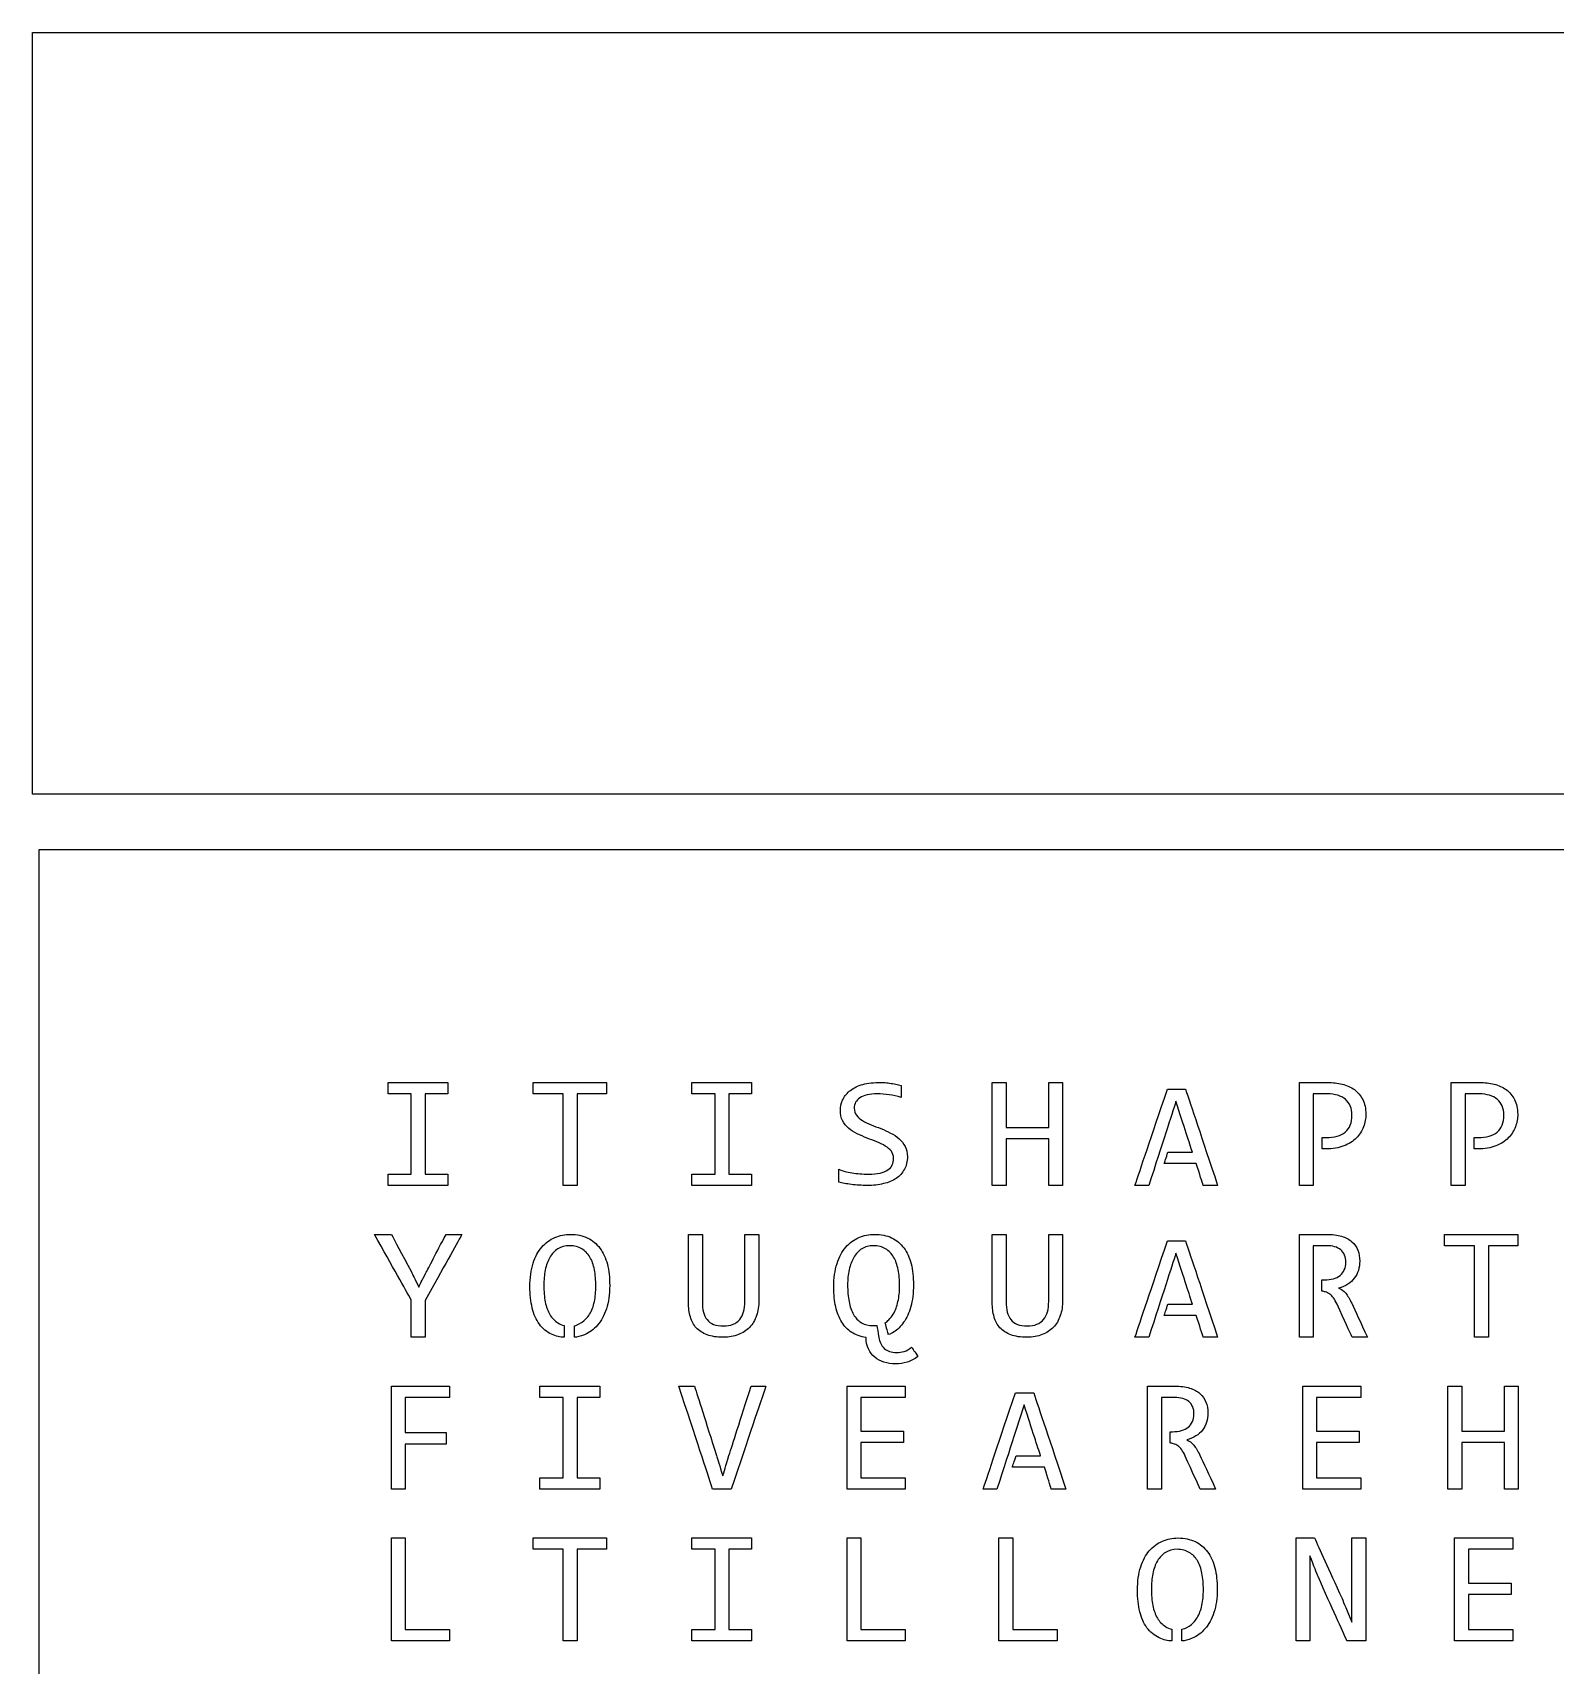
# Model space of a CAD drawing. Extents: x 0.02 to 5.97, y 0.02 to 2.27.
# Drawn here: x 0.023 to 1.065, y 1.153 to 2.27 of the extents above; entities that cross this region are included whole.
import ezdxf

# ---------------------------------------------------------------- set-up
doc = ezdxf.new("R2010")
doc.units = 0
doc.layers.get('0').update_dxf_attribs({"linetype": 'CONTINUOUS'})

msp = doc.modelspace()

# ---------------------------------------------------------------- linework, layer by layer
at = {"color": 7}
for points in [[(2.106286, 2.270326), (2.106286, 1.749493), (0.022952, 1.749493), (0.022952, 2.270326)], [(0.027177, 0.023694), (2.105317, 0.023694), (2.105317, 1.71121), (0.027177, 1.71121)]]:
    msp.add_lwpolyline(points, close=True, dxfattribs=at)
for points in [[(0.266059, 1.544356), (0.266059, 1.545634), (0.266059, 1.548225), (0.266059, 1.552129)], [(0.266059, 1.552129), (0.272902, 1.552129), (0.28654, 1.552129), (0.306973, 1.552129)], [(0.28197, 1.544356), (0.279342, 1.544356), (0.274038, 1.544356), (0.266059, 1.544356)], [(0.28197, 1.489481), (0.28197, 1.498663), (0.28197, 1.516954), (0.28197, 1.544356)], [(0.306973, 1.544356), (0.304345, 1.544356), (0.299171, 1.544356), (0.291453, 1.544356)], [(0.291453, 1.544356), (0.291453, 1.535198), (0.291453, 1.516907), (0.291453, 1.489481)], [(0.306973, 1.552129), (0.306973, 1.550875), (0.306973, 1.548284), (0.306973, 1.544356)], [(0.36542, 1.544356), (0.36542, 1.545657), (0.36542, 1.548249), (0.36542, 1.552129)], [(0.36542, 1.552129), (0.373731, 1.552129), (0.390399, 1.552129), (0.415426, 1.552129)], [(0.385877, 1.544356), (0.382491, 1.544356), (0.375672, 1.544356), (0.36542, 1.544356)], [(0.385877, 1.481708), (0.385877, 1.492143), (0.385877, 1.513026), (0.385877, 1.544356)], [(0.415426, 1.544356), (0.412087, 1.544356), (0.405399, 1.544356), (0.39536, 1.544356)], [(0.39536, 1.544356), (0.39536, 1.533944), (0.39536, 1.513062), (0.39536, 1.481708)], [(0.415426, 1.552129), (0.415426, 1.550828), (0.415426, 1.548237), (0.415426, 1.544356)], [(0.473873, 1.544356), (0.473873, 1.545634), (0.473873, 1.548225), (0.473873, 1.552129)], [(0.473873, 1.552129), (0.480716, 1.552129), (0.494354, 1.552129), (0.514787, 1.552129)], [(0.489784, 1.544356), (0.487156, 1.544356), (0.481852, 1.544356), (0.473873, 1.544356)], [(0.489784, 1.489481), (0.489784, 1.498663), (0.489784, 1.516954), (0.489784, 1.544356)], [(0.514787, 1.544356), (0.512159, 1.544356), (0.506985, 1.544356), (0.499267, 1.544356)], [(0.499267, 1.544356), (0.499267, 1.535198), (0.499267, 1.516907), (0.499267, 1.489481)], [(0.514787, 1.552129), (0.514787, 1.550875), (0.514787, 1.548284), (0.514787, 1.544356)], [(0.576999, 1.53999), (0.577993, 1.542309), (0.579521, 1.544356), (0.58158, 1.546131)], [(0.58158, 1.546131), (0.583711, 1.547953), (0.58641, 1.549396), (0.589678, 1.550461)], [(0.588826, 1.541729), (0.586268, 1.539978), (0.58499, 1.537588), (0.58499, 1.534559)], [(0.600901, 1.544356), (0.595408, 1.544356), (0.591383, 1.54348), (0.588826, 1.541729)], [(0.589678, 1.550461), (0.592922, 1.551573), (0.596816, 1.552129), (0.601362, 1.552129)], [(0.608785, 1.543824), (0.606086, 1.544179), (0.603458, 1.544356), (0.600901, 1.544356)], [(0.601362, 1.552129), (0.60257, 1.552129), (0.603848, 1.552129), (0.605198, 1.552129)], [(0.605198, 1.552129), (0.606524, 1.552129), (0.60785, 1.551976), (0.609176, 1.551668)], [(0.617024, 1.542013), (0.614325, 1.542794), (0.611579, 1.543398), (0.608785, 1.543824)], [(0.609176, 1.551668), (0.610573, 1.551502), (0.61197, 1.551301), (0.613366, 1.551064)], [(0.613366, 1.551064), (0.614692, 1.550757), (0.615912, 1.550449), (0.617024, 1.550142)], [(0.617024, 1.550142), (0.617024, 1.54832), (0.617024, 1.54561), (0.617024, 1.542013)], [(0.679414, 1.481708), (0.679414, 1.493421), (0.679414, 1.516895), (0.679414, 1.552129)], [(0.679414, 1.552129), (0.681001, 1.552129), (0.684162, 1.552129), (0.688897, 1.552129)], [(0.688897, 1.552129), (0.688897, 1.546971), (0.688897, 1.536689), (0.688897, 1.521284)], [(0.718055, 1.521284), (0.718055, 1.526443), (0.718055, 1.536725), (0.718055, 1.552129)], [(0.718055, 1.552129), (0.719617, 1.552129), (0.722778, 1.552129), (0.727537, 1.552129)], [(0.727537, 1.552129), (0.727537, 1.540416), (0.727537, 1.516942), (0.727537, 1.481708)], [(0.777035, 1.481708), (0.780729, 1.492711), (0.788116, 1.514671), (0.799197, 1.547586)], [(0.799197, 1.547586), (0.801327, 1.547586), (0.805483, 1.547586), (0.811662, 1.547586)], [(0.811662, 1.547586), (0.815356, 1.536606), (0.822672, 1.514647), (0.833611, 1.481708)], [(0.889501, 1.552129), (0.892745, 1.552129), (0.899244, 1.552129), (0.908999, 1.552129)], [(0.889501, 1.481708), (0.889501, 1.493398), (0.889501, 1.516871), (0.889501, 1.552129)], [(0.908715, 1.544356), (0.90656, 1.544356), (0.903317, 1.544356), (0.898984, 1.544356)], [(0.898984, 1.544356), (0.898984, 1.533992), (0.898984, 1.513109), (0.898984, 1.481708)], [(0.921003, 1.540665), (0.918067, 1.543126), (0.913971, 1.544356), (0.908715, 1.544356)], [(0.908999, 1.552129), (0.912385, 1.552129), (0.915664, 1.551763), (0.918837, 1.551029)], [(0.918837, 1.551029), (0.922033, 1.550248), (0.924791, 1.548994), (0.927112, 1.547267)], [(0.927112, 1.547267), (0.929527, 1.545492), (0.931433, 1.543232), (0.93283, 1.540487)], [(0.993408, 1.552129), (0.996652, 1.552129), (1.003151, 1.552129), (1.012906, 1.552129)], [(0.993408, 1.481708), (0.993408, 1.493398), (0.993408, 1.516871), (0.993408, 1.552129)], [(1.012622, 1.544356), (1.010467, 1.544356), (1.007224, 1.544356), (1.002891, 1.544356)], [(1.002891, 1.544356), (1.002891, 1.533992), (1.002891, 1.513109), (1.002891, 1.481708)], [(1.02491, 1.540665), (1.021974, 1.543126), (1.017878, 1.544356), (1.012622, 1.544356)], [(1.012906, 1.552129), (1.016292, 1.552129), (1.019571, 1.551763), (1.022744, 1.551029)], [(1.022744, 1.551029), (1.02594, 1.550248), (1.028698, 1.548994), (1.031019, 1.547267)], [(1.031019, 1.547267), (1.033434, 1.545492), (1.03534, 1.543232), (1.036737, 1.540487)], [(0.575507, 1.53314), (0.575507, 1.535459), (0.576005, 1.537742), (0.576999, 1.53999)], [(0.576999, 1.526076), (0.576005, 1.528064), (0.575507, 1.530418), (0.575507, 1.53314)], [(0.58499, 1.534559), (0.58499, 1.532666), (0.585523, 1.531057), (0.586588, 1.529732)], [(0.805057, 1.53928), (0.802002, 1.529697), (0.795823, 1.510506), (0.786518, 1.481708)], [(0.81635, 1.504425), (0.814504, 1.510246), (0.810739, 1.521864), (0.805057, 1.53928)], [(0.925478, 1.529874), (0.925478, 1.534559), (0.923986, 1.538156), (0.921003, 1.540665)], [(0.93283, 1.540487), (0.93425, 1.537742), (0.934961, 1.534418), (0.934961, 1.530513)], [(0.934961, 1.530513), (0.934961, 1.527532), (0.934428, 1.524633), (0.933362, 1.521817)], [(1.029385, 1.529874), (1.029385, 1.534559), (1.027893, 1.538156), (1.02491, 1.540665)], [(1.036737, 1.540487), (1.038157, 1.537742), (1.038868, 1.534418), (1.038868, 1.530513)], [(1.038868, 1.530513), (1.038868, 1.527532), (1.038335, 1.524633), (1.037269, 1.521817)], [(0.581154, 1.520894), (0.57945, 1.522385), (0.578064, 1.524112), (0.576999, 1.526076)], [(0.587014, 1.517132), (0.584812, 1.518244), (0.582859, 1.519498), (0.581154, 1.520894)], [(0.586588, 1.529732), (0.587654, 1.528383), (0.589027, 1.527177), (0.590708, 1.526112)], [(0.590708, 1.526112), (0.592413, 1.525047), (0.594354, 1.5241), (0.596532, 1.523272)], [(0.596532, 1.523272), (0.598734, 1.522349), (0.60096, 1.521474), (0.603209, 1.520646)], [(0.603209, 1.520646), (0.605482, 1.519723), (0.607684, 1.518705), (0.609815, 1.517593)], [(0.688897, 1.521284), (0.693774, 1.521284), (0.703494, 1.521284), (0.718055, 1.521284)], [(0.920932, 1.518267), (0.923963, 1.520776), (0.925478, 1.524645), (0.925478, 1.529874)], [(0.933362, 1.521817), (0.932321, 1.519001), (0.930711, 1.516469), (0.928532, 1.514221)], [(1.024839, 1.518267), (1.02787, 1.520776), (1.029385, 1.524645), (1.029385, 1.529874)], [(1.037269, 1.521817), (1.036228, 1.519001), (1.034618, 1.516469), (1.032439, 1.514221)], [(0.593762, 1.514186), (0.591465, 1.515085), (0.589216, 1.516067), (0.587014, 1.517132)], [(0.600368, 1.511559), (0.598237, 1.512387), (0.596035, 1.513263), (0.593762, 1.514186)], [(0.606228, 1.508684), (0.604523, 1.509678), (0.60257, 1.510636), (0.600368, 1.511559)], [(0.610383, 1.505099), (0.609318, 1.506424), (0.607933, 1.507619), (0.606228, 1.508684)], [(0.609815, 1.517593), (0.611993, 1.516528), (0.613935, 1.515227), (0.615639, 1.513689)], [(0.615639, 1.513689), (0.61732, 1.512198), (0.618694, 1.510423), (0.619759, 1.508364)], [(0.619759, 1.508364), (0.620825, 1.5064), (0.621357, 1.504058), (0.621357, 1.501337)], [(0.718055, 1.513511), (0.713177, 1.513511), (0.703458, 1.513511), (0.688897, 1.513511)], [(0.688897, 1.513511), (0.688897, 1.508211), (0.688897, 1.49761), (0.688897, 1.481708)], [(0.718055, 1.481708), (0.718055, 1.487009), (0.718055, 1.49761), (0.718055, 1.513511)], [(0.905092, 1.506696), (0.905092, 1.507998), (0.905092, 1.510589), (0.905092, 1.51447)], [(0.905092, 1.51447), (0.905519, 1.51447), (0.906418, 1.51447), (0.907792, 1.51447)], [(0.919973, 1.508755), (0.916516, 1.507382), (0.912397, 1.506696), (0.907614, 1.506696)], [(0.907792, 1.51447), (0.913474, 1.51447), (0.917854, 1.515735), (0.920932, 1.518267)], [(0.928532, 1.514221), (0.926283, 1.511973), (0.92343, 1.510151), (0.919973, 1.508755)], [(1.008999, 1.506696), (1.008999, 1.507998), (1.008999, 1.510589), (1.008999, 1.51447)], [(1.008999, 1.51447), (1.009425, 1.51447), (1.010325, 1.51447), (1.011698, 1.51447)], [(1.02388, 1.508755), (1.020423, 1.507382), (1.016304, 1.506696), (1.011521, 1.506696)], [(1.011698, 1.51447), (1.017381, 1.51447), (1.021761, 1.515735), (1.024839, 1.518267)], [(1.032439, 1.514221), (1.03019, 1.511973), (1.027337, 1.510151), (1.02388, 1.508755)], [(0.611875, 1.500343), (0.611875, 1.502236), (0.611378, 1.503821), (0.610383, 1.505099)], [(0.611022, 1.495728), (0.611591, 1.497124), (0.611875, 1.498663), (0.611875, 1.500343)], [(0.621357, 1.501337), (0.621357, 1.498095), (0.620683, 1.495243), (0.619333, 1.492782)], [(0.797066, 1.496651), (0.797492, 1.497953), (0.798344, 1.500544), (0.799623, 1.504425)], [(0.819014, 1.496651), (0.815391, 1.496651), (0.808075, 1.496651), (0.797066, 1.496651)], [(0.799623, 1.504425), (0.802393, 1.504425), (0.807969, 1.504425), (0.81635, 1.504425)], [(0.823702, 1.481708), (0.822921, 1.484145), (0.821358, 1.489126), (0.819014, 1.496651)], [(0.907614, 1.506696), (0.907069, 1.506696), (0.906229, 1.506696), (0.905092, 1.506696)], [(1.011521, 1.506696), (1.010976, 1.506696), (1.010136, 1.506696), (1.008999, 1.506696)], [(0.266059, 1.481708), (0.266059, 1.483009), (0.266059, 1.485601), (0.266059, 1.489481)], [(0.266059, 1.489481), (0.268735, 1.489481), (0.274038, 1.489481), (0.28197, 1.489481)], [(0.291453, 1.489481), (0.29401, 1.489481), (0.299183, 1.489481), (0.306973, 1.489481)], [(0.306973, 1.489481), (0.306973, 1.48818), (0.306973, 1.485589), (0.306973, 1.481708)], [(0.473873, 1.481708), (0.473873, 1.483009), (0.473873, 1.485601), (0.473873, 1.489481)], [(0.473873, 1.489481), (0.476549, 1.489481), (0.481852, 1.489481), (0.489784, 1.489481)], [(0.499267, 1.489481), (0.501824, 1.489481), (0.506997, 1.489481), (0.514787, 1.489481)], [(0.514787, 1.489481), (0.514787, 1.48818), (0.514787, 1.485589), (0.514787, 1.481708)], [(0.574371, 1.483909), (0.574371, 1.485873), (0.574371, 1.488831), (0.574371, 1.492782)], [(0.574371, 1.492782), (0.577023, 1.491694), (0.58003, 1.490877), (0.583392, 1.490333)], [(0.583392, 1.490333), (0.586754, 1.489765), (0.590554, 1.489481), (0.594792, 1.489481)], [(0.594792, 1.489481), (0.59787, 1.489481), (0.600486, 1.48973), (0.602641, 1.490227)], [(0.602641, 1.490227), (0.604795, 1.490724), (0.606548, 1.491434), (0.607897, 1.492356)], [(0.613722, 1.486535), (0.611236, 1.484926), (0.608335, 1.483743), (0.60502, 1.482986)], [(0.607897, 1.492356), (0.609341, 1.493279), (0.610383, 1.494403), (0.611022, 1.495728)], [(0.619333, 1.492782), (0.617936, 1.49025), (0.616066, 1.488168), (0.613722, 1.486535)], [(0.306973, 1.481708), (0.30013, 1.481708), (0.286492, 1.481708), (0.266059, 1.481708)], [(0.39536, 1.481708), (0.393773, 1.481708), (0.390612, 1.481708), (0.385877, 1.481708)], [(0.514787, 1.481708), (0.507944, 1.481708), (0.494306, 1.481708), (0.473873, 1.481708)], [(0.578384, 1.483092), (0.576845, 1.483376), (0.575507, 1.483648), (0.574371, 1.483909)], [(0.583072, 1.482418), (0.581438, 1.482607), (0.579876, 1.482832), (0.578384, 1.483092)], [(0.588364, 1.481921), (0.586541, 1.482039), (0.584777, 1.482205), (0.583072, 1.482418)], [(0.593904, 1.481708), (0.591986, 1.481708), (0.59014, 1.481779), (0.588364, 1.481921)], [(0.60502, 1.482986), (0.601635, 1.482134), (0.597929, 1.481708), (0.593904, 1.481708)], [(0.688897, 1.481708), (0.687311, 1.481708), (0.68415, 1.481708), (0.679414, 1.481708)], [(0.727537, 1.481708), (0.725975, 1.481708), (0.722814, 1.481708), (0.718055, 1.481708)], [(0.786518, 1.481708), (0.784955, 1.481708), (0.781794, 1.481708), (0.777035, 1.481708)], [(0.833611, 1.481708), (0.831977, 1.481708), (0.828674, 1.481708), (0.823702, 1.481708)], [(0.898984, 1.481708), (0.897421, 1.481708), (0.89426, 1.481708), (0.889501, 1.481708)], [(1.002891, 1.481708), (1.001328, 1.481708), (0.998167, 1.481708), (0.993408, 1.481708)], [(0.28197, 1.40331), (0.277779, 1.410788), (0.269398, 1.425779), (0.256825, 1.448282)], [(0.256825, 1.448282), (0.258743, 1.448282), (0.262579, 1.448282), (0.268332, 1.448282)], [(0.268332, 1.448282), (0.270582, 1.444023), (0.275139, 1.435457), (0.282006, 1.422584)], [(0.316597, 1.448282), (0.312407, 1.440734), (0.304025, 1.425637), (0.291453, 1.402991)], [(0.291737, 1.421519), (0.294081, 1.425992), (0.298745, 1.434913), (0.30573, 1.448282)], [(0.30573, 1.448282), (0.307506, 1.448282), (0.311128, 1.448282), (0.316597, 1.448282)], [(0.371209, 1.439515), (0.37379, 1.442497), (0.376773, 1.444685), (0.380159, 1.446082)], [(0.380159, 1.446082), (0.383521, 1.447549), (0.387073, 1.448282), (0.390814, 1.448282)], [(0.390814, 1.448282), (0.395312, 1.448282), (0.399254, 1.447442), (0.40264, 1.445762)], [(0.40264, 1.445762), (0.406002, 1.444153), (0.408796, 1.441834), (0.411022, 1.438805)], [(0.4716, 1.401571), (0.4716, 1.412007), (0.4716, 1.427577), (0.4716, 1.448282)], [(0.4716, 1.448282), (0.473163, 1.448282), (0.476324, 1.448282), (0.481083, 1.448282)], [(0.481083, 1.448282), (0.481083, 1.440615), (0.481083, 1.42527), (0.481083, 1.402246)], [(0.510241, 1.402352), (0.510241, 1.412575), (0.510241, 1.427885), (0.510241, 1.448282)], [(0.510241, 1.448282), (0.511803, 1.448282), (0.514964, 1.448282), (0.519723, 1.448282)], [(0.519723, 1.448282), (0.519723, 1.440757), (0.519723, 1.425684), (0.519723, 1.403062)], [(0.579236, 1.439515), (0.581746, 1.442473), (0.584694, 1.444662), (0.58808, 1.446082)], [(0.58808, 1.446082), (0.591442, 1.447549), (0.595029, 1.448282), (0.598841, 1.448282)], [(0.598841, 1.448282), (0.603363, 1.448282), (0.60727, 1.447513), (0.610561, 1.445975)], [(0.610561, 1.445975), (0.613923, 1.444342), (0.616717, 1.442011), (0.618942, 1.438983)], [(0.679414, 1.401571), (0.679414, 1.412007), (0.679414, 1.427577), (0.679414, 1.448282)], [(0.679414, 1.448282), (0.680977, 1.448282), (0.684138, 1.448282), (0.688897, 1.448282)], [(0.688897, 1.448282), (0.688897, 1.440615), (0.688897, 1.42527), (0.688897, 1.402246)], [(0.718055, 1.402352), (0.718055, 1.412575), (0.718055, 1.427885), (0.718055, 1.448282)], [(0.718055, 1.448282), (0.719617, 1.448282), (0.722778, 1.448282), (0.727537, 1.448282)], [(0.727537, 1.448282), (0.727537, 1.440757), (0.727537, 1.425684), (0.727537, 1.403062)], [(0.777035, 1.377861), (0.780729, 1.388864), (0.788116, 1.410824), (0.799197, 1.443739)], [(0.799197, 1.443739), (0.801327, 1.443739), (0.805483, 1.443739), (0.811662, 1.443739)], [(0.811662, 1.443739), (0.815356, 1.432759), (0.822672, 1.4108), (0.833611, 1.377861)], [(0.889501, 1.448282), (0.892603, 1.448282), (0.898771, 1.448282), (0.908005, 1.448282)], [(0.889501, 1.377861), (0.889501, 1.38955), (0.889501, 1.413024), (0.889501, 1.448282)], [(0.908005, 1.448282), (0.912006, 1.448282), (0.915451, 1.447856), (0.918339, 1.447004)], [(0.918339, 1.447004), (0.921228, 1.446129), (0.923584, 1.444875), (0.925407, 1.443242)], [(0.925407, 1.443242), (0.927325, 1.441562), (0.928698, 1.439621), (0.929527, 1.437421)], [(0.988862, 1.440509), (0.988862, 1.44181), (0.988862, 1.444401), (0.988862, 1.448282)], [(0.988862, 1.448282), (0.997173, 1.448282), (1.013841, 1.448282), (1.038868, 1.448282)], [(1.038868, 1.448282), (1.038868, 1.446981), (1.038868, 1.44439), (1.038868, 1.440509)], [(0.365314, 1.428512), (0.366735, 1.432984), (0.3687, 1.436652), (0.371209, 1.439515)], [(0.376714, 1.432558), (0.375317, 1.430073), (0.374287, 1.427175), (0.373624, 1.423862)], [(0.38229, 1.438379), (0.380065, 1.436983), (0.378206, 1.435043), (0.376714, 1.432558)], [(0.390245, 1.440509), (0.387144, 1.440509), (0.384492, 1.439799), (0.38229, 1.438379)], [(0.398556, 1.438379), (0.396283, 1.439799), (0.393513, 1.440509), (0.390245, 1.440509)], [(0.404132, 1.432771), (0.402711, 1.435185), (0.400853, 1.437054), (0.398556, 1.438379)], [(0.407222, 1.42411), (0.40663, 1.427494), (0.4056, 1.430381), (0.404132, 1.432771)], [(0.411022, 1.438805), (0.413247, 1.435776), (0.41494, 1.432132), (0.4161, 1.427873)], [(0.573234, 1.428263), (0.574655, 1.432807), (0.576656, 1.436557), (0.579236, 1.439515)], [(0.584741, 1.432558), (0.583273, 1.430144), (0.582208, 1.427317), (0.581545, 1.424075)], [(0.590175, 1.438379), (0.58795, 1.436959), (0.586138, 1.435019), (0.584741, 1.432558)], [(0.598237, 1.440509), (0.595064, 1.440509), (0.592377, 1.439799), (0.590175, 1.438379)], [(0.606406, 1.438379), (0.604133, 1.439799), (0.60141, 1.440509), (0.598237, 1.440509)], [(0.611946, 1.432771), (0.610549, 1.435161), (0.608702, 1.43703), (0.606406, 1.438379)], [(0.615036, 1.424039), (0.614373, 1.427447), (0.613343, 1.430357), (0.611946, 1.432771)], [(0.618942, 1.438983), (0.621168, 1.435954), (0.622825, 1.432333), (0.623914, 1.428121)], [(0.805057, 1.435433), (0.802002, 1.42585), (0.795823, 1.406659), (0.786518, 1.377861)], [(0.81635, 1.400577), (0.814504, 1.406399), (0.810739, 1.418017), (0.805057, 1.435433)], [(0.907969, 1.440509), (0.90598, 1.440509), (0.902985, 1.440509), (0.898984, 1.440509)], [(0.898984, 1.440509), (0.898984, 1.430073), (0.898984, 1.409191), (0.898984, 1.377861)], [(0.917807, 1.437705), (0.91551, 1.439574), (0.912231, 1.440509), (0.907969, 1.440509)], [(0.921323, 1.429186), (0.921323, 1.432925), (0.920151, 1.435764), (0.917807, 1.437705)], [(0.929527, 1.437421), (0.930379, 1.435126), (0.930805, 1.432617), (0.930805, 1.429896)], [(0.930805, 1.429896), (0.930805, 1.427672), (0.930497, 1.425589), (0.929882, 1.423649)], [(1.009319, 1.440509), (1.005933, 1.440509), (0.999114, 1.440509), (0.988862, 1.440509)], [(1.009319, 1.377861), (1.009319, 1.388296), (1.009319, 1.409179), (1.009319, 1.440509)], [(1.038868, 1.440509), (1.035529, 1.440509), (1.02884, 1.440509), (1.018802, 1.440509)], [(1.018802, 1.440509), (1.018802, 1.430097), (1.018802, 1.409214), (1.018802, 1.377861)], [(0.282006, 1.422584), (0.282858, 1.420857), (0.284551, 1.417414), (0.287084, 1.412255)], [(0.287084, 1.412255), (0.287866, 1.41377), (0.289416, 1.416858), (0.291737, 1.421519)], [(0.363147, 1.412504), (0.363147, 1.418656), (0.36387, 1.423992), (0.365314, 1.428512)], [(0.373624, 1.423862), (0.372962, 1.420525), (0.37263, 1.417047), (0.37263, 1.413426)], [(0.408216, 1.412859), (0.408216, 1.416952), (0.407885, 1.420703), (0.407222, 1.42411)], [(0.4161, 1.427873), (0.417166, 1.423495), (0.417699, 1.418644), (0.417699, 1.41332)], [(0.570961, 1.412007), (0.570961, 1.418254), (0.571719, 1.423673), (0.573234, 1.428263)], [(0.581545, 1.424075), (0.580811, 1.420786), (0.580444, 1.417331), (0.580444, 1.41371)], [(0.61603, 1.412859), (0.61603, 1.416976), (0.615699, 1.420703), (0.615036, 1.424039)], [(0.623914, 1.428121), (0.62498, 1.423815), (0.625513, 1.418999), (0.625513, 1.413675)], [(0.912764, 1.417899), (0.914563, 1.418419), (0.916102, 1.419177), (0.917381, 1.42017)], [(0.917381, 1.42017), (0.918588, 1.421188), (0.919547, 1.422466), (0.920257, 1.424004)], [(0.920257, 1.424004), (0.920968, 1.425518), (0.921323, 1.427246), (0.921323, 1.429186)], [(0.929882, 1.423649), (0.929266, 1.421638), (0.928331, 1.419839), (0.927076, 1.418254)], [(0.364746, 1.397844), (0.36368, 1.402198), (0.363147, 1.407085), (0.363147, 1.412504)], [(0.37263, 1.413426), (0.37263, 1.409262), (0.372962, 1.405476), (0.373624, 1.402068)], [(0.407222, 1.402246), (0.407885, 1.405582), (0.408216, 1.40912), (0.408216, 1.412859)], [(0.417699, 1.41332), (0.417699, 1.407144), (0.416941, 1.40182), (0.415426, 1.397347)], [(0.572347, 1.398732), (0.571423, 1.40266), (0.570961, 1.407085), (0.570961, 1.412007)], [(0.580444, 1.41371), (0.580444, 1.409546), (0.580775, 1.405724), (0.581438, 1.402246)], [(0.614929, 1.402317), (0.615663, 1.405606), (0.61603, 1.40912), (0.61603, 1.412859)], [(0.625513, 1.413675), (0.625513, 1.408019), (0.624909, 1.403086), (0.623701, 1.398874)], [(0.904986, 1.409451), (0.904986, 1.411107), (0.904986, 1.413675), (0.904986, 1.417153)], [(0.904986, 1.417153), (0.90527, 1.417153), (0.905838, 1.417153), (0.906691, 1.417153)], [(0.907223, 1.408919), (0.906513, 1.409132), (0.905767, 1.409309), (0.904986, 1.409451)], [(0.906691, 1.417153), (0.908892, 1.417153), (0.910917, 1.417402), (0.912764, 1.417899)], [(0.910278, 1.407392), (0.909354, 1.408126), (0.908336, 1.408635), (0.907223, 1.408919)], [(0.912906, 1.404766), (0.912077, 1.405949), (0.911201, 1.406824), (0.910278, 1.407392)], [(0.922637, 1.414207), (0.920766, 1.412977), (0.918659, 1.412078), (0.916315, 1.41151)], [(0.916315, 1.41151), (0.918186, 1.410871), (0.919819, 1.409688), (0.921216, 1.40796)], [(0.921216, 1.40796), (0.922542, 1.40628), (0.923904, 1.403997), (0.9253, 1.40111)], [(0.927076, 1.418254), (0.925916, 1.416692), (0.924436, 1.415343), (0.922637, 1.414207)], [(0.28197, 1.377861), (0.28197, 1.382097), (0.28197, 1.39058), (0.28197, 1.40331)], [(0.291453, 1.402991), (0.291453, 1.398826), (0.291453, 1.39045), (0.291453, 1.377861)], [(0.369576, 1.386912), (0.367374, 1.389941), (0.365764, 1.393585), (0.364746, 1.397844)], [(0.373624, 1.402068), (0.374287, 1.398755), (0.375317, 1.395892), (0.376714, 1.393478)], [(0.403919, 1.393691), (0.405458, 1.396152), (0.406559, 1.399004), (0.407222, 1.402246)], [(0.415426, 1.397347), (0.413934, 1.392851), (0.411898, 1.389124), (0.409317, 1.386167)], [(0.472879, 1.39181), (0.472027, 1.394768), (0.4716, 1.398022), (0.4716, 1.401571)], [(0.481083, 1.402246), (0.481083, 1.399548), (0.481332, 1.397182), (0.481829, 1.395147)], [(0.506654, 1.390036), (0.509045, 1.393017), (0.510241, 1.397123), (0.510241, 1.402352)], [(0.519723, 1.403062), (0.519723, 1.399158), (0.519191, 1.395691), (0.518125, 1.392662)], [(0.576431, 1.388296), (0.574655, 1.391254), (0.573294, 1.394733), (0.572347, 1.398732)], [(0.581438, 1.402246), (0.582078, 1.398838), (0.583096, 1.395928), (0.584493, 1.393514)], [(0.611733, 1.393727), (0.613201, 1.396188), (0.614266, 1.399051), (0.614929, 1.402317)], [(0.623701, 1.398874), (0.622494, 1.394591), (0.62086, 1.391006), (0.6188, 1.388119)], [(0.680693, 1.39181), (0.679841, 1.394768), (0.679414, 1.398022), (0.679414, 1.401571)], [(0.688897, 1.402246), (0.688897, 1.399548), (0.689145, 1.397182), (0.689643, 1.395147)], [(0.714468, 1.390036), (0.716859, 1.393017), (0.718055, 1.397123), (0.718055, 1.402352)], [(0.727537, 1.403062), (0.727537, 1.399158), (0.727005, 1.395691), (0.725939, 1.392662)], [(0.797066, 1.392804), (0.797492, 1.394106), (0.798344, 1.396697), (0.799623, 1.400577)], [(0.799623, 1.400577), (0.802393, 1.400577), (0.807969, 1.400577), (0.81635, 1.400577)], [(0.915356, 1.400471), (0.914504, 1.402198), (0.913687, 1.40363), (0.912906, 1.404766)], [(0.92562, 1.377861), (0.923915, 1.3816), (0.920494, 1.389136), (0.915356, 1.400471)], [(0.9253, 1.40111), (0.927715, 1.395928), (0.931326, 1.388178), (0.936133, 1.377861)], [(0.377957, 1.379955), (0.374666, 1.381493), (0.371872, 1.383812), (0.369576, 1.386912)], [(0.376714, 1.393478), (0.378182, 1.391018), (0.380029, 1.389113), (0.382255, 1.387764)], [(0.382255, 1.387764), (0.38358, 1.386746), (0.385048, 1.386131), (0.386658, 1.385918)], [(0.386658, 1.385918), (0.386658, 1.384143), (0.386658, 1.381458), (0.386658, 1.377861)], [(0.393513, 1.385812), (0.394626, 1.385954), (0.396248, 1.38664), (0.398378, 1.38787)], [(0.393513, 1.377861), (0.393513, 1.379636), (0.393513, 1.382286), (0.393513, 1.385812)], [(0.398378, 1.38787), (0.400651, 1.389337), (0.402498, 1.391278), (0.403919, 1.393691)], [(0.409317, 1.386167), (0.406878, 1.38328), (0.403942, 1.381103), (0.400509, 1.379636)], [(0.476892, 1.384321), (0.475069, 1.38638), (0.473731, 1.388876), (0.472879, 1.39181)], [(0.481829, 1.395147), (0.482326, 1.393017), (0.483167, 1.391278), (0.48435, 1.389929)], [(0.48435, 1.389929), (0.485487, 1.388486), (0.486967, 1.387409), (0.48879, 1.386699)], [(0.48879, 1.386699), (0.490684, 1.385989), (0.492945, 1.385634), (0.495573, 1.385634)], [(0.495573, 1.385634), (0.500569, 1.385634), (0.504262, 1.387101), (0.506654, 1.390036)], [(0.518125, 1.392662), (0.51706, 1.389539), (0.515473, 1.386865), (0.513366, 1.38464)], [(0.583285, 1.381233), (0.580491, 1.382984), (0.578207, 1.385338), (0.576431, 1.388296)], [(0.584493, 1.393514), (0.585866, 1.391053), (0.587677, 1.389148), (0.589926, 1.387799)], [(0.589926, 1.387799), (0.592176, 1.386498), (0.594863, 1.385847), (0.597988, 1.385847)], [(0.597988, 1.385847), (0.598438, 1.385847), (0.598841, 1.385847), (0.599196, 1.385847)], [(0.599196, 1.385847), (0.599622, 1.385847), (0.60006, 1.385883), (0.60051, 1.385954)], [(0.60051, 1.385954), (0.600794, 1.384108), (0.601197, 1.381387), (0.601717, 1.37779)], [(0.606192, 1.387764), (0.607139, 1.388403), (0.607944, 1.389077), (0.608607, 1.389787)], [(0.608288, 1.379671), (0.607838, 1.381446), (0.607139, 1.384143), (0.606192, 1.387764)], [(0.608607, 1.389787), (0.60972, 1.390852), (0.610762, 1.392165), (0.611733, 1.393727)], [(0.6188, 1.388119), (0.616764, 1.385232), (0.614574, 1.383043), (0.61223, 1.381552)], [(0.684706, 1.384321), (0.682883, 1.38638), (0.681545, 1.388876), (0.680693, 1.39181)], [(0.689643, 1.395147), (0.69014, 1.393017), (0.69098, 1.391278), (0.692164, 1.389929)], [(0.692164, 1.389929), (0.693301, 1.388486), (0.694781, 1.387409), (0.696604, 1.386699)], [(0.696604, 1.386699), (0.698498, 1.385989), (0.700759, 1.385634), (0.703387, 1.385634)], [(0.703387, 1.385634), (0.708383, 1.385634), (0.712076, 1.387101), (0.714468, 1.390036)], [(0.725939, 1.392662), (0.724874, 1.389539), (0.723287, 1.386865), (0.72118, 1.38464)], [(0.819014, 1.392804), (0.815391, 1.392804), (0.808075, 1.392804), (0.797066, 1.392804)], [(0.823702, 1.377861), (0.822921, 1.380298), (0.821358, 1.385279), (0.819014, 1.392804)], [(0.291453, 1.377861), (0.289866, 1.377861), (0.286706, 1.377861), (0.28197, 1.377861)], [(0.386658, 1.377861), (0.383865, 1.377861), (0.380964, 1.378559), (0.377957, 1.379955)], [(0.400509, 1.379636), (0.397644, 1.378452), (0.395312, 1.377861), (0.393513, 1.377861)], [(0.484315, 1.379565), (0.481284, 1.3807), (0.47881, 1.382286), (0.476892, 1.384321)], [(0.49536, 1.377861), (0.49098, 1.377861), (0.487298, 1.378429), (0.484315, 1.379565)], [(0.50573, 1.379671), (0.5027, 1.378464), (0.499243, 1.377861), (0.49536, 1.377861)], [(0.513366, 1.38464), (0.511306, 1.382463), (0.508761, 1.380807), (0.50573, 1.379671)], [(0.593052, 1.377754), (0.589264, 1.378322), (0.586008, 1.379482), (0.583285, 1.381233)], [(0.594686, 1.369875), (0.593596, 1.372146), (0.593052, 1.374773), (0.593052, 1.377754)], [(0.601717, 1.37779), (0.602286, 1.374666), (0.603552, 1.372158), (0.605518, 1.370265)], [(0.61223, 1.381552), (0.61088, 1.380653), (0.609566, 1.380026), (0.608288, 1.379671)], [(0.692129, 1.379565), (0.689098, 1.3807), (0.686624, 1.382286), (0.684706, 1.384321)], [(0.703174, 1.377861), (0.698794, 1.377861), (0.695112, 1.378429), (0.692129, 1.379565)], [(0.713544, 1.379671), (0.710514, 1.378464), (0.707057, 1.377861), (0.703174, 1.377861)], [(0.72118, 1.38464), (0.71912, 1.382463), (0.716575, 1.380807), (0.713544, 1.379671)], [(0.786518, 1.377861), (0.784955, 1.377861), (0.781794, 1.377861), (0.777035, 1.377861)], [(0.833611, 1.377861), (0.831977, 1.377861), (0.828674, 1.377861), (0.823702, 1.377861)], [(0.898984, 1.377861), (0.897421, 1.377861), (0.89426, 1.377861), (0.889501, 1.377861)], [(0.936133, 1.377861), (0.934333, 1.377861), (0.930829, 1.377861), (0.92562, 1.377861)], [(1.018802, 1.377861), (1.017215, 1.377861), (1.014054, 1.377861), (1.009319, 1.377861)], [(0.599018, 1.364231), (0.59729, 1.365698), (0.595846, 1.367579), (0.594686, 1.369875)], [(0.605305, 1.360823), (0.602913, 1.361581), (0.600818, 1.362716), (0.599018, 1.364231)], [(0.605518, 1.370265), (0.607554, 1.368396), (0.610383, 1.367461), (0.614006, 1.367461)], [(0.614006, 1.367461), (0.615758, 1.367461), (0.617474, 1.367709), (0.619155, 1.368206)], [(0.619155, 1.368206), (0.620813, 1.368774), (0.622517, 1.369733), (0.62427, 1.371081)], [(0.628496, 1.364728), (0.626105, 1.362906), (0.623642, 1.361592), (0.621109, 1.360788)], [(0.62427, 1.371081), (0.62498, 1.37004), (0.626389, 1.367922), (0.628496, 1.364728)], [(0.613331, 1.359688), (0.610442, 1.359688), (0.607767, 1.360066), (0.605305, 1.360823)], [(0.621109, 1.360788), (0.618599, 1.360054), (0.616006, 1.359688), (0.613331, 1.359688)], [(0.268332, 1.274014), (0.268332, 1.285727), (0.268332, 1.309201), (0.268332, 1.344435)], [(0.268332, 1.344435), (0.274962, 1.344435), (0.288221, 1.344435), (0.308109, 1.344435)], [(0.308109, 1.344435), (0.308109, 1.343134), (0.308109, 1.340542), (0.308109, 1.336662)], [(0.369966, 1.336662), (0.369966, 1.33794), (0.369966, 1.340531), (0.369966, 1.344435)], [(0.369966, 1.344435), (0.376809, 1.344435), (0.390447, 1.344435), (0.41088, 1.344435)], [(0.41088, 1.344435), (0.41088, 1.343181), (0.41088, 1.34059), (0.41088, 1.336662)], [(0.488115, 1.274014), (0.484279, 1.285727), (0.476573, 1.309201), (0.464995, 1.344435)], [(0.464995, 1.344435), (0.46677, 1.344435), (0.470357, 1.344435), (0.475756, 1.344435)], [(0.475756, 1.344435), (0.478242, 1.336532), (0.483249, 1.320713), (0.490779, 1.296979)], [(0.499302, 1.296979), (0.501859, 1.304906), (0.506902, 1.320725), (0.514432, 1.344435)], [(0.524553, 1.344435), (0.520576, 1.332722), (0.512691, 1.309248), (0.5009, 1.274014)], [(0.514432, 1.344435), (0.516136, 1.344435), (0.51951, 1.344435), (0.524553, 1.344435)], [(0.580053, 1.274014), (0.580053, 1.285727), (0.580053, 1.309201), (0.580053, 1.344435)], [(0.580053, 1.344435), (0.586683, 1.344435), (0.599942, 1.344435), (0.61983, 1.344435)], [(0.61983, 1.344435), (0.61983, 1.343181), (0.61983, 1.34059), (0.61983, 1.336662)], [(0.785594, 1.344435), (0.788696, 1.344435), (0.794864, 1.344435), (0.804098, 1.344435)], [(0.785594, 1.274014), (0.785594, 1.285703), (0.785594, 1.309177), (0.785594, 1.344435)], [(0.804098, 1.344435), (0.808099, 1.344435), (0.811544, 1.344009), (0.814433, 1.343157)], [(0.814433, 1.343157), (0.817321, 1.342282), (0.819677, 1.341028), (0.8215, 1.339395)], [(0.891774, 1.274014), (0.891774, 1.285727), (0.891774, 1.309201), (0.891774, 1.344435)], [(0.891774, 1.344435), (0.898404, 1.344435), (0.911663, 1.344435), (0.931551, 1.344435)], [(0.931551, 1.344435), (0.931551, 1.343181), (0.931551, 1.34059), (0.931551, 1.336662)], [(0.991135, 1.274014), (0.991135, 1.285727), (0.991135, 1.309201), (0.991135, 1.344435)], [(0.991135, 1.344435), (0.992722, 1.344435), (0.995882, 1.344435), (1.000618, 1.344435)], [(1.000618, 1.344435), (1.000618, 1.339276), (1.000618, 1.328995), (1.000618, 1.31359)], [(1.029776, 1.31359), (1.029776, 1.318749), (1.029776, 1.32903), (1.029776, 1.344435)], [(1.029776, 1.344435), (1.031338, 1.344435), (1.034499, 1.344435), (1.039258, 1.344435)], [(1.039258, 1.344435), (1.039258, 1.332722), (1.039258, 1.309248), (1.039258, 1.274014)], [(0.308109, 1.336662), (0.30309, 1.336662), (0.292992, 1.336662), (0.277815, 1.336662)], [(0.277815, 1.336662), (0.277815, 1.332663), (0.277815, 1.324653), (0.277815, 1.312632)], [(0.385877, 1.336662), (0.383249, 1.336662), (0.377945, 1.336662), (0.369966, 1.336662)], [(0.385877, 1.281787), (0.385877, 1.290968), (0.385877, 1.30926), (0.385877, 1.336662)], [(0.41088, 1.336662), (0.408252, 1.336662), (0.403078, 1.336662), (0.39536, 1.336662)], [(0.39536, 1.336662), (0.39536, 1.327504), (0.39536, 1.309213), (0.39536, 1.281787)], [(0.61983, 1.336662), (0.614763, 1.336662), (0.604665, 1.336662), (0.589536, 1.336662)], [(0.589536, 1.336662), (0.589536, 1.332805), (0.589536, 1.325114), (0.589536, 1.31359)], [(0.673128, 1.274014), (0.676822, 1.285017), (0.684209, 1.306976), (0.69529, 1.339892)], [(0.70115, 1.331586), (0.698095, 1.322002), (0.691916, 1.302812), (0.682611, 1.274014)], [(0.69529, 1.339892), (0.69742, 1.339892), (0.701576, 1.339892), (0.707755, 1.339892)], [(0.712443, 1.29673), (0.710597, 1.302551), (0.706832, 1.31417), (0.70115, 1.331586)], [(0.707755, 1.339892), (0.711449, 1.328912), (0.718765, 1.306953), (0.729704, 1.274014)], [(0.804062, 1.336662), (0.802073, 1.336662), (0.799078, 1.336662), (0.795077, 1.336662)], [(0.795077, 1.336662), (0.795077, 1.326226), (0.795077, 1.305344), (0.795077, 1.274014)], [(0.8139, 1.333858), (0.811603, 1.335727), (0.808324, 1.336662), (0.804062, 1.336662)], [(0.817416, 1.325339), (0.817416, 1.329078), (0.816244, 1.331917), (0.8139, 1.333858)], [(0.8215, 1.339395), (0.823418, 1.337715), (0.824791, 1.335774), (0.82562, 1.333574)], [(0.82562, 1.333574), (0.826472, 1.331278), (0.826898, 1.32877), (0.826898, 1.326049)], [(0.931551, 1.336662), (0.926484, 1.336662), (0.916386, 1.336662), (0.901257, 1.336662)], [(0.901257, 1.336662), (0.901257, 1.332805), (0.901257, 1.325114), (0.901257, 1.31359)], [(0.813474, 1.316323), (0.814681, 1.317341), (0.81564, 1.318619), (0.81635, 1.320157)], [(0.81635, 1.320157), (0.817061, 1.321671), (0.817416, 1.323399), (0.817416, 1.325339)], [(0.825975, 1.319802), (0.825359, 1.31779), (0.824424, 1.315992), (0.823169, 1.314407)], [(0.826898, 1.326049), (0.826898, 1.323824), (0.826591, 1.321742), (0.825975, 1.319802)], [(0.277815, 1.312632), (0.282503, 1.312632), (0.291843, 1.312632), (0.305836, 1.312632)], [(0.305836, 1.312632), (0.305836, 1.311378), (0.305836, 1.308787), (0.305836, 1.304859)], [(0.589536, 1.31359), (0.59439, 1.31359), (0.604109, 1.31359), (0.618694, 1.31359)], [(0.618694, 1.31359), (0.618694, 1.312289), (0.618694, 1.309698), (0.618694, 1.305817)], [(0.801079, 1.305604), (0.801079, 1.30726), (0.801079, 1.309828), (0.801079, 1.313306)], [(0.801079, 1.313306), (0.801363, 1.313306), (0.801931, 1.313306), (0.802784, 1.313306)], [(0.802784, 1.313306), (0.804985, 1.313306), (0.80701, 1.313555), (0.808857, 1.314052)], [(0.808857, 1.314052), (0.810656, 1.314572), (0.812195, 1.31533), (0.813474, 1.316323)], [(0.81873, 1.31036), (0.816859, 1.30913), (0.814752, 1.308231), (0.812408, 1.307663)], [(0.812408, 1.307663), (0.814279, 1.307024), (0.815912, 1.305841), (0.817309, 1.304113)], [(0.823169, 1.314407), (0.822009, 1.312845), (0.820529, 1.311496), (0.81873, 1.31036)], [(0.901257, 1.31359), (0.90611, 1.31359), (0.91583, 1.31359), (0.930415, 1.31359)], [(0.930415, 1.31359), (0.930415, 1.312289), (0.930415, 1.309698), (0.930415, 1.305817)], [(1.000618, 1.31359), (1.005495, 1.31359), (1.015214, 1.31359), (1.029776, 1.31359)], [(0.305836, 1.304859), (0.301219, 1.304859), (0.291879, 1.304859), (0.277815, 1.304859)], [(0.277815, 1.304859), (0.277815, 1.2997), (0.277815, 1.289418), (0.277815, 1.274014)], [(0.490779, 1.296979), (0.491489, 1.294683), (0.492909, 1.290045), (0.49504, 1.283065)], [(0.49504, 1.283065), (0.495751, 1.285384), (0.497171, 1.290022), (0.499302, 1.296979)], [(0.618694, 1.305817), (0.61384, 1.305817), (0.604121, 1.305817), (0.589536, 1.305817)], [(0.589536, 1.305817), (0.589536, 1.301818), (0.589536, 1.293808), (0.589536, 1.281787)], [(0.693159, 1.288957), (0.693585, 1.290258), (0.694437, 1.29285), (0.695716, 1.29673)], [(0.695716, 1.29673), (0.698486, 1.29673), (0.704062, 1.29673), (0.712443, 1.29673)], [(0.803316, 1.305072), (0.802606, 1.305284), (0.80186, 1.305462), (0.801079, 1.305604)], [(0.806371, 1.303545), (0.805447, 1.304279), (0.804429, 1.304788), (0.803316, 1.305072)], [(0.808999, 1.300919), (0.80817, 1.302102), (0.807294, 1.302977), (0.806371, 1.303545)], [(0.811449, 1.296624), (0.810597, 1.298351), (0.80978, 1.299783), (0.808999, 1.300919)], [(0.821713, 1.274014), (0.820008, 1.277752), (0.816587, 1.285289), (0.811449, 1.296624)], [(0.817309, 1.304113), (0.818635, 1.302433), (0.819997, 1.30015), (0.821393, 1.297263)], [(0.821393, 1.297263), (0.823808, 1.29208), (0.827419, 1.284331), (0.832226, 1.274014)], [(0.930415, 1.305817), (0.925561, 1.305817), (0.915842, 1.305817), (0.901257, 1.305817)], [(0.901257, 1.305817), (0.901257, 1.301818), (0.901257, 1.293808), (0.901257, 1.281787)], [(1.029776, 1.305817), (1.024898, 1.305817), (1.015179, 1.305817), (1.000618, 1.305817)], [(1.000618, 1.305817), (1.000618, 1.300516), (1.000618, 1.289915), (1.000618, 1.274014)], [(1.029776, 1.274014), (1.029776, 1.279314), (1.029776, 1.289915), (1.029776, 1.305817)], [(0.715107, 1.288957), (0.711484, 1.288957), (0.704168, 1.288957), (0.693159, 1.288957)], [(0.719795, 1.274014), (0.719014, 1.276451), (0.717451, 1.281432), (0.715107, 1.288957)], [(0.277815, 1.274014), (0.276276, 1.274014), (0.273115, 1.274014), (0.268332, 1.274014)], [(0.369966, 1.274014), (0.369966, 1.275315), (0.369966, 1.277906), (0.369966, 1.281787)], [(0.369966, 1.281787), (0.372642, 1.281787), (0.377945, 1.281787), (0.385877, 1.281787)], [(0.41088, 1.274014), (0.404037, 1.274014), (0.390399, 1.274014), (0.369966, 1.274014)], [(0.39536, 1.281787), (0.397917, 1.281787), (0.40309, 1.281787), (0.41088, 1.281787)], [(0.41088, 1.281787), (0.41088, 1.280486), (0.41088, 1.277894), (0.41088, 1.274014)], [(0.5009, 1.274014), (0.498769, 1.274014), (0.494508, 1.274014), (0.488115, 1.274014)], [(0.61983, 1.274014), (0.613201, 1.274014), (0.599942, 1.274014), (0.580053, 1.274014)], [(0.589536, 1.281787), (0.594603, 1.281787), (0.604701, 1.281787), (0.61983, 1.281787)], [(0.61983, 1.281787), (0.61983, 1.280486), (0.61983, 1.277894), (0.61983, 1.274014)], [(0.682611, 1.274014), (0.681048, 1.274014), (0.677887, 1.274014), (0.673128, 1.274014)], [(0.729704, 1.274014), (0.72807, 1.274014), (0.724767, 1.274014), (0.719795, 1.274014)], [(0.795077, 1.274014), (0.793514, 1.274014), (0.790353, 1.274014), (0.785594, 1.274014)], [(0.832226, 1.274014), (0.830426, 1.274014), (0.826922, 1.274014), (0.821713, 1.274014)], [(0.931551, 1.274014), (0.924922, 1.274014), (0.911663, 1.274014), (0.891774, 1.274014)], [(0.901257, 1.281787), (0.906324, 1.281787), (0.916422, 1.281787), (0.931551, 1.281787)], [(0.931551, 1.281787), (0.931551, 1.280486), (0.931551, 1.277894), (0.931551, 1.274014)], [(1.000618, 1.274014), (0.999031, 1.274014), (0.995871, 1.274014), (0.991135, 1.274014)], [(1.039258, 1.274014), (1.037696, 1.274014), (1.034535, 1.274014), (1.029776, 1.274014)], [(0.268332, 1.170167), (0.268332, 1.18188), (0.268332, 1.205354), (0.268332, 1.240588)], [(0.268332, 1.240588), (0.269919, 1.240588), (0.27308, 1.240588), (0.277815, 1.240588)], [(0.277815, 1.240588), (0.277815, 1.230176), (0.277815, 1.209293), (0.277815, 1.17794)], [(0.36542, 1.232815), (0.36542, 1.234116), (0.36542, 1.236707), (0.36542, 1.240588)], [(0.36542, 1.240588), (0.373731, 1.240588), (0.390399, 1.240588), (0.415426, 1.240588)], [(0.415426, 1.240588), (0.415426, 1.239286), (0.415426, 1.236695), (0.415426, 1.232815)], [(0.473873, 1.232815), (0.473873, 1.234092), (0.473873, 1.236683), (0.473873, 1.240588)], [(0.473873, 1.240588), (0.480716, 1.240588), (0.494354, 1.240588), (0.514787, 1.240588)], [(0.514787, 1.240588), (0.514787, 1.239334), (0.514787, 1.236743), (0.514787, 1.232815)], [(0.580053, 1.170167), (0.580053, 1.18188), (0.580053, 1.205354), (0.580053, 1.240588)], [(0.580053, 1.240588), (0.58164, 1.240588), (0.5848, 1.240588), (0.589536, 1.240588)], [(0.589536, 1.240588), (0.589536, 1.230176), (0.589536, 1.209293), (0.589536, 1.17794)], [(0.68396, 1.170167), (0.68396, 1.18188), (0.68396, 1.205354), (0.68396, 1.240588)], [(0.68396, 1.240588), (0.685547, 1.240588), (0.688707, 1.240588), (0.693443, 1.240588)], [(0.693443, 1.240588), (0.693443, 1.230176), (0.693443, 1.209293), (0.693443, 1.17794)], [(0.795787, 1.238387), (0.799149, 1.239854), (0.802701, 1.240588), (0.806442, 1.240588)], [(0.806442, 1.240588), (0.81094, 1.240588), (0.814882, 1.239748), (0.818268, 1.238068)], [(0.887228, 1.170167), (0.887228, 1.18188), (0.887228, 1.205354), (0.887228, 1.240588)], [(0.887228, 1.240588), (0.889312, 1.240588), (0.893538, 1.240588), (0.899907, 1.240588)], [(0.899907, 1.240588), (0.903009, 1.233678), (0.909295, 1.219847), (0.918766, 1.199095)], [(0.925478, 1.22064), (0.925478, 1.223953), (0.925478, 1.230602), (0.925478, 1.240588)], [(0.925478, 1.240588), (0.927088, 1.240588), (0.930249, 1.240588), (0.934961, 1.240588)], [(0.934961, 1.240588), (0.934961, 1.228875), (0.934961, 1.205401), (0.934961, 1.170167)], [(0.995681, 1.170167), (0.995681, 1.18188), (0.995681, 1.205354), (0.995681, 1.240588)], [(0.995681, 1.240588), (1.002311, 1.240588), (1.01557, 1.240588), (1.035458, 1.240588)], [(1.035458, 1.240588), (1.035458, 1.239334), (1.035458, 1.236743), (1.035458, 1.232815)], [(0.385877, 1.232815), (0.382491, 1.232815), (0.375672, 1.232815), (0.36542, 1.232815)], [(0.385877, 1.170167), (0.385877, 1.180602), (0.385877, 1.201485), (0.385877, 1.232815)], [(0.415426, 1.232815), (0.412087, 1.232815), (0.405399, 1.232815), (0.39536, 1.232815)], [(0.39536, 1.232815), (0.39536, 1.222403), (0.39536, 1.20152), (0.39536, 1.170167)], [(0.489784, 1.232815), (0.487156, 1.232815), (0.481852, 1.232815), (0.473873, 1.232815)], [(0.489784, 1.17794), (0.489784, 1.187121), (0.489784, 1.205413), (0.489784, 1.232815)], [(0.514787, 1.232815), (0.512159, 1.232815), (0.506985, 1.232815), (0.499267, 1.232815)], [(0.499267, 1.232815), (0.499267, 1.223657), (0.499267, 1.205365), (0.499267, 1.17794)], [(0.780942, 1.220817), (0.782362, 1.22529), (0.784328, 1.228958), (0.786837, 1.231821)], [(0.786837, 1.231821), (0.789418, 1.234802), (0.792401, 1.236991), (0.795787, 1.238387)], [(0.797918, 1.230685), (0.795692, 1.229289), (0.793834, 1.227348), (0.792342, 1.224864)], [(0.805873, 1.232815), (0.802772, 1.232815), (0.80012, 1.232105), (0.797918, 1.230685)], [(0.814184, 1.230685), (0.811911, 1.232105), (0.809141, 1.232815), (0.805873, 1.232815)], [(0.81976, 1.225077), (0.818339, 1.22749), (0.816481, 1.22936), (0.814184, 1.230685)], [(0.818268, 1.238068), (0.82163, 1.236459), (0.824424, 1.23414), (0.82665, 1.231111)], [(0.82665, 1.231111), (0.828875, 1.228082), (0.830568, 1.224438), (0.831728, 1.220178)], [(1.035458, 1.232815), (1.030391, 1.232815), (1.020293, 1.232815), (1.005164, 1.232815)], [(1.005164, 1.232815), (1.005164, 1.228958), (1.005164, 1.221267), (1.005164, 1.209743)], [(0.778775, 1.204809), (0.778775, 1.210962), (0.779498, 1.216298), (0.780942, 1.220817)], [(0.792342, 1.224864), (0.790945, 1.222379), (0.789915, 1.21948), (0.789252, 1.216168)], [(0.82285, 1.216416), (0.822258, 1.2198), (0.821228, 1.222687), (0.81976, 1.225077)], [(0.831728, 1.220178), (0.832794, 1.215801), (0.833327, 1.21095), (0.833327, 1.205626)], [(0.902287, 1.21418), (0.901387, 1.216499), (0.899528, 1.221208), (0.896711, 1.228307)], [(0.896711, 1.228307), (0.896711, 1.222344), (0.896711, 1.210477), (0.896711, 1.192706)], [(0.925478, 1.182909), (0.925478, 1.189227), (0.925478, 1.201804), (0.925478, 1.22064)], [(0.789252, 1.216168), (0.788589, 1.212831), (0.788258, 1.209353), (0.788258, 1.205732)], [(0.823844, 1.205164), (0.823844, 1.209258), (0.823513, 1.213009), (0.82285, 1.216416)], [(0.922069, 1.170167), (0.918754, 1.177502), (0.91216, 1.192173), (0.902287, 1.21418)], [(1.005164, 1.209743), (1.010017, 1.209743), (1.019737, 1.209743), (1.034322, 1.209743)], [(1.034322, 1.209743), (1.034322, 1.208442), (1.034322, 1.205851), (1.034322, 1.20197)], [(0.780374, 1.19015), (0.779308, 1.194504), (0.778775, 1.19939), (0.778775, 1.204809)], [(0.788258, 1.205732), (0.788258, 1.201567), (0.788589, 1.197781), (0.789252, 1.194374)], [(0.82285, 1.194551), (0.823513, 1.197888), (0.823844, 1.201426), (0.823844, 1.205164)], [(0.833327, 1.205626), (0.833327, 1.19945), (0.832569, 1.194125), (0.831054, 1.189653)], [(0.918766, 1.199095), (0.919855, 1.19635), (0.922092, 1.190955), (0.925478, 1.182909)], [(1.034322, 1.20197), (1.029468, 1.20197), (1.019749, 1.20197), (1.005164, 1.20197)], [(1.005164, 1.20197), (1.005164, 1.197971), (1.005164, 1.189961), (1.005164, 1.17794)], [(0.785204, 1.179218), (0.783002, 1.182247), (0.781392, 1.185891), (0.780374, 1.19015)], [(0.789252, 1.194374), (0.789915, 1.191061), (0.790945, 1.188198), (0.792342, 1.185784)], [(0.792342, 1.185784), (0.79381, 1.183323), (0.795657, 1.181418), (0.797882, 1.18007)], [(0.814006, 1.180176), (0.816279, 1.181643), (0.818126, 1.183584), (0.819547, 1.185997)], [(0.819547, 1.185997), (0.821086, 1.188458), (0.822187, 1.19131), (0.82285, 1.194551)], [(0.831054, 1.189653), (0.829562, 1.185157), (0.827526, 1.18143), (0.824945, 1.178472)], [(0.896711, 1.192706), (0.896711, 1.188967), (0.896711, 1.181454), (0.896711, 1.170167)], [(0.277815, 1.17794), (0.282858, 1.17794), (0.292956, 1.17794), (0.308109, 1.17794)], [(0.308109, 1.17794), (0.308109, 1.176638), (0.308109, 1.174047), (0.308109, 1.170167)], [(0.473873, 1.170167), (0.473873, 1.171468), (0.473873, 1.174059), (0.473873, 1.17794)], [(0.473873, 1.17794), (0.476549, 1.17794), (0.481852, 1.17794), (0.489784, 1.17794)], [(0.499267, 1.17794), (0.501824, 1.17794), (0.506997, 1.17794), (0.514787, 1.17794)], [(0.514787, 1.17794), (0.514787, 1.176638), (0.514787, 1.174047), (0.514787, 1.170167)], [(0.589536, 1.17794), (0.594579, 1.17794), (0.604677, 1.17794), (0.61983, 1.17794)], [(0.61983, 1.17794), (0.61983, 1.176638), (0.61983, 1.174047), (0.61983, 1.170167)], [(0.693443, 1.17794), (0.698486, 1.17794), (0.708584, 1.17794), (0.723737, 1.17794)], [(0.723737, 1.17794), (0.723737, 1.176638), (0.723737, 1.174047), (0.723737, 1.170167)], [(0.793585, 1.172261), (0.790294, 1.173799), (0.7875, 1.176118), (0.785204, 1.179218)], [(0.797882, 1.18007), (0.799208, 1.179052), (0.800676, 1.178437), (0.802286, 1.178224)], [(0.802286, 1.178224), (0.802286, 1.176449), (0.802286, 1.173763), (0.802286, 1.170167)], [(0.809141, 1.178117), (0.810254, 1.178259), (0.811875, 1.178946), (0.814006, 1.180176)], [(0.809141, 1.170167), (0.809141, 1.171941), (0.809141, 1.174592), (0.809141, 1.178117)], [(0.824945, 1.178472), (0.822506, 1.175585), (0.81957, 1.173408), (0.816137, 1.171941)], [(1.005164, 1.17794), (1.010231, 1.17794), (1.020329, 1.17794), (1.035458, 1.17794)], [(1.035458, 1.17794), (1.035458, 1.176638), (1.035458, 1.174047), (1.035458, 1.170167)], [(0.308109, 1.170167), (0.30148, 1.170167), (0.288221, 1.170167), (0.268332, 1.170167)], [(0.39536, 1.170167), (0.393773, 1.170167), (0.390612, 1.170167), (0.385877, 1.170167)], [(0.514787, 1.170167), (0.507944, 1.170167), (0.494306, 1.170167), (0.473873, 1.170167)], [(0.61983, 1.170167), (0.613201, 1.170167), (0.599942, 1.170167), (0.580053, 1.170167)], [(0.723737, 1.170167), (0.717108, 1.170167), (0.703849, 1.170167), (0.68396, 1.170167)], [(0.802286, 1.170167), (0.799493, 1.170167), (0.796592, 1.170865), (0.793585, 1.172261)], [(0.816137, 1.171941), (0.813272, 1.170758), (0.81094, 1.170167), (0.809141, 1.170167)], [(0.896711, 1.170167), (0.895101, 1.170167), (0.89194, 1.170167), (0.887228, 1.170167)], [(0.934961, 1.170167), (0.932806, 1.170167), (0.928509, 1.170167), (0.922069, 1.170167)], [(1.035458, 1.170167), (1.028829, 1.170167), (1.01557, 1.170167), (0.995681, 1.170167)]]:
    msp.add_open_spline(points, degree=3, dxfattribs=at)

doc.saveas('drawing.dxf')
